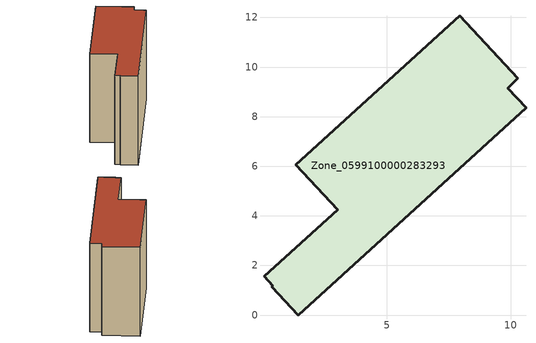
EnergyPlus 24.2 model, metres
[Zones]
Zone_0599100000283293
 floor ground (C_G): 0.4,1.18 0.05,1.56 3.02,4.24 1.32,6.05 7.94,12.06 10.27,9.54 9.87,9.15 10.61,8.37 1.43,0 0.36,1.14 z0
 wall outside (C_F): 1.43,0 10.61,8.37 9.87,9.15 10.27,9.54 7.94,12.06 1.32,6.05 3.02,4.24 0.05,1.56 0.4,1.18 0.36,1.14 1.43,0 z0:8.95
 roof outside (C_R): 0.05,1.56 0.4,1.18 0.36,1.14 1.43,0 10.61,8.37 9.87,9.15 10.27,9.54 7.94,12.06 1.32,6.05 3.02,4.24 z8.95
[BUILDING]
Pand.0599100000283293: North Axis=0; Terrain=City; Loads Convergence Tolerance Value=0.04; Temperature Convergence Tolerance Value=0.4; Solar Distribution=FullExterior; Maximum Number of Warmup Days=25; Minimum Number of Warmup Days=1
[Site:Location]
Rotterdam.The.Hague.AP_ZH_NLD Design_Conditions: Latitude=51.96; Longitude=4.45; Time Zone=1; Elevation=-4.5
[SITE:GROUNDTEMPERATURE:BUILDINGSURFACE]
18, 18, 18, 18, 18, 18, 18, 18, 18, 18, 18, 18
[MATERIAL] Thermal Absorptance=0.9; Solar Absorptance=0.7; Visible Absorptance=0.7
Name | Roughness | Thickness | Conductivity | Density | Specific Heat
G.TI.1946 | MediumSmooth | 0.15 | 1 | 540 | 1210
F.TI.1946 | Rough | 0.3 | 0.857143 | 1920 | 840
R.TI.1946 | MediumRough | 0.2 | 0.1 | 1500 | 1000
[CONSTRUCTION]
C_G: G.TI.1946
C_F: F.TI.1946
C_R: R.TI.1946
[ZONE]
Zone_0599100000283293: Type=1; Multiplier=1; Ceiling Height=Autocalculate; Volume=Autocalculate; Floor Area=autocalculate; Part of Total Floor Area=Yes
[ZONEINFILTRATION:DESIGNFLOWRATE]
Infil_Zone_0599100000283293: Zone or ZoneList or Space or SpaceList=Zone_0599100000283293; Schedule=AlwaysOn; Design Flow Rate Calculation Method=Flow/Area; Flow Rate per Floor Area=0.003; Constant Term Coefficient=1; Temperature Term Coefficient=0; Velocity Term Coefficient=0; Velocity Squared Term Coefficient=0
[HVACTEMPLATE:ZONE:IDEALLOADSAIRSYSTEM]
Zone_0599100000283293: Maximum Heating Supply Air Temperature=50; Minimum Cooling Supply Air Temperature=13; Maximum Heating Supply Air Humidity Ratio=0.0156; Minimum Cooling Supply Air Humidity Ratio=0.0077; Heating Limit=NoLimit; Cooling Limit=NoLimit; Dehumidification Control Type=ConstantSensibleHeatRatio; Cooling Sensible Heat Ratio=0.7; Dehumidification Setpoint=60; Humidification Control Type=None; Humidification Setpoint=30; Outdoor Air Method=None; Outdoor Air Flow Rate per Person=0.00944; Outdoor Air Flow Rate per Zone Floor Area=0; Outdoor Air Flow Rate per Zone=0; Demand Controlled Ventilation Type=None; Outdoor Air Economizer Type=NoEconomizer; Heat Recovery Type=None; Sensible Heat Recovery Effectiveness=0.7; Latent Heat Recovery Effectiveness=0.65
[ZONECONTROL:THERMOSTAT]
ThermostatControl_Zone_0599100000283293: Zone or ZoneList=Zone_0599100000283293; Control Type Schedule=DualSetpointControlType; Control 1=Thermostat_Zone_0599100000283293; Temperature Difference Between Cutout And Setpoint=0
[THERMOSTATSETPOINT:DUALSETPOINT]
Thermostat_Zone_0599100000283293: Heating Setpoint Temperature Schedule=HeatingSetpoint_Zone_0599100000283293; Cooling Setpoint Temperature Schedule=CoolingSetpoint_Zone_0599100000283293
[SCHEDULE:COMPACT]
HeatingSetpoint_Zone_0599100000283293: Through: 12/31, For: AllDays, Until: 24:00, 21
CoolingSetpoint_Zone_0599100000283293: Through: 12/31, For: AllDays, Until: 24:00, 24
DualSetpointControlType: Through: 12/31, For: AllDays, Until: 24:00, 4
AlwaysOn: Through: 12/31, For: AllDays, Until: 24:00, 1
